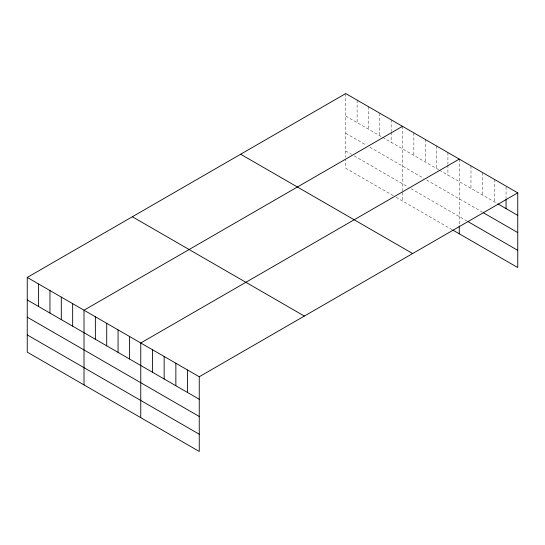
<?xml version="1.0" encoding="UTF-8"?>
<svg xmlns="http://www.w3.org/2000/svg" width="545" height="545" viewBox="0 0 545 545"><rect width="100%" height="100%" fill="white"/><g stroke="black" fill="none" stroke-linecap="round" stroke-linejoin="round"><path stroke-width="0.41" stroke-dasharray="2.73 2.04" d="M345.748 116.071L381.936 136.958M382.644 137.374L438.698 169.733M439.406 170.142L497.285 203.558M345.748 133.293L366.329 145.168M369.871 147.218L423.792 178.351M426.633 179.986L482.659 212.339M345.748 151.033L351.423 154.31M354.264 155.952L408.185 187.085M411.025 188.72L466.581 220.793M393.286 195.703L345.748 168.255L345.748 159.644M396.126 197.338L452.173 229.697M506.053 186.942L506.053 198.612M494.356 179.353L494.356 201.868M482.659 172.602L482.659 195.117M470.969 165.85L470.969 188.366M459.272 159.099L459.272 225.187M447.915 152.546L447.915 164.215M447.915 165.053L447.915 175.054M436.565 145.985L436.565 168.5M425.216 139.431L425.216 161.947M413.859 132.878L413.859 155.393M402.51 126.324L402.51 190.852M402.51 192.412L402.51 201.023M391.16 119.771L391.16 131.447M391.16 132.278L391.16 142.286M379.804 113.217L379.804 135.732M368.454 106.663L368.454 129.179M357.104 100.11L357.104 122.625M345.748 93.556L345.748 157.294"/><path stroke-width="0.82" d="M27.25 277.439L199.252 376.745L199.252 451.444L27.25 352.138L27.25 277.439L345.748 93.556L517.75 192.862L517.75 267.561L452.881 230.113M402.51 126.324L84.012 310.207L84.012 384.913M459.272 159.099L140.767 342.982L140.767 417.681M199.252 376.745L517.75 192.862M498.014 203.98L517.75 215.37M483.395 212.761L517.75 232.592M468.039 221.638L517.75 250.339M240.645 154.235L412.647 253.541M132.353 216.76L304.355 316.059M27.25 299.954L199.252 399.26M27.25 317.176L199.252 416.482M27.25 334.916L199.252 434.222M506.053 199.45L506.053 208.619M459.272 225.971L459.272 233.798M187.555 369.994L187.555 392.502M175.858 363.236L175.858 385.751M164.161 356.484L164.161 379M152.464 349.733L152.464 372.249M129.417 336.428L129.417 358.944M118.067 329.875L118.067 352.383M106.711 323.321L106.711 345.83M95.361 316.768L95.361 339.276M72.655 303.654L72.655 326.169M61.306 297.1L61.306 319.615M49.956 290.546L49.956 313.062M38.6 283.993L38.6 306.508"/></g></svg>
